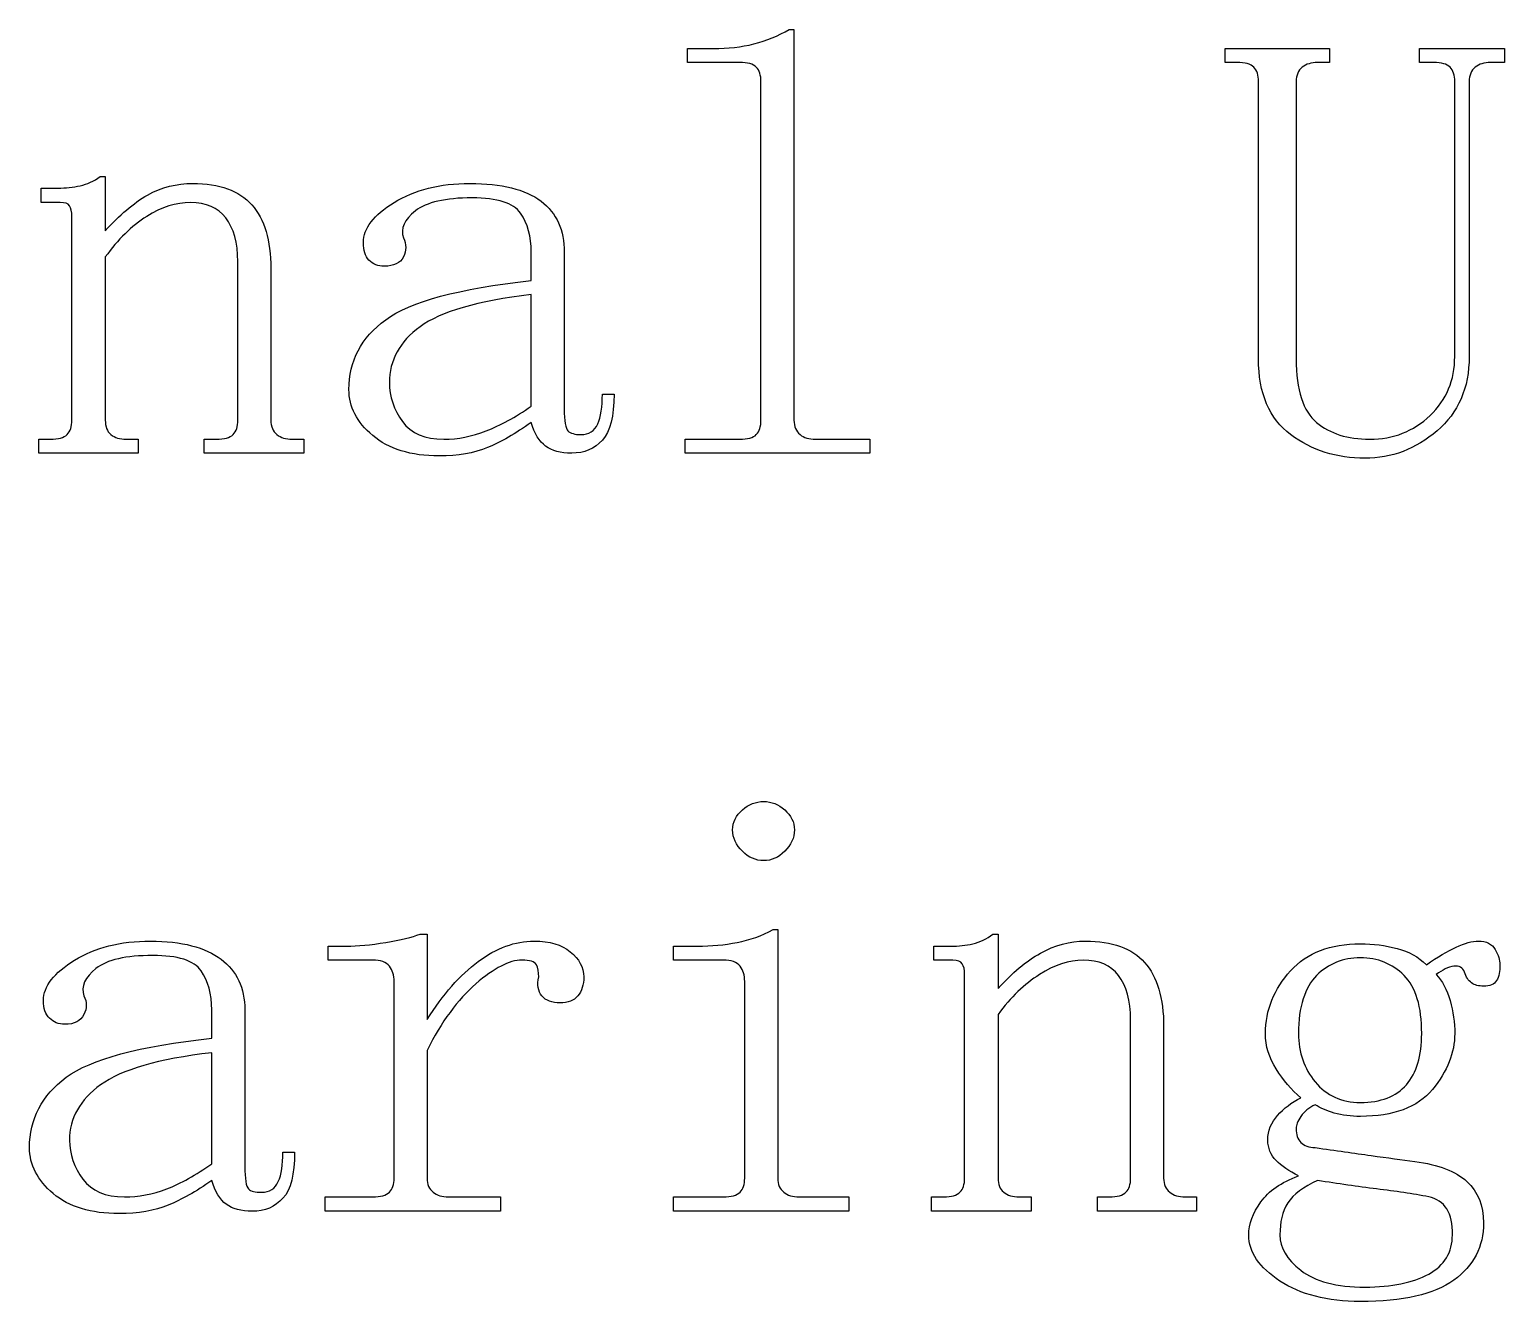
# Model space of a CAD drawing. Header units: centimetres. Extents: x -8.7 to 8.7, y -12.1 to 12.9.
# Drawn here: x -0.859 to 1.763, y 7.988 to 10.249 of the extents above; entities that cross this region are included whole.
import ezdxf

# ---------------------------------------------------------------- set-up
doc = ezdxf.new("R2010")
doc.units = ezdxf.units.CM
doc.header["$MEASUREMENT"] = 0
doc.layers.add('Layer 1', color=7, linetype='Continuous')

msp = doc.modelspace()

# ---------------------------------------------------------------- linework, layer by layer
at = {"layer": 'Layer 1'}
for points, knots in [([(0.49174, 10.24929), (0.47209, 10.23806), (0.45136, 10.22927), (0.4289, 10.22366), (0.4289, 10.22366), (0.40644, 10.21805), (0.38223, 10.21539), (0.35697, 10.21539), (0.35697, 10.21539), (0.35697, 10.21539), (0.31067, 10.21539), (0.31067, 10.21539), (0.31067, 10.21539), (0.31067, 10.21539), (0.31067, 10.19059), (0.31067, 10.19059), (0.31067, 10.19059), (0.31067, 10.19059), (0.40327, 10.19059), (0.40327, 10.19059), (0.40327, 10.19059), (0.4173, 10.19059), (0.42742, 10.18793), (0.43304, 10.18232), (0.43304, 10.18232), (0.43865, 10.17671), (0.44131, 10.16792), (0.44131, 10.15669), (0.44131, 10.15669), (0.44131, 10.15669), (0.44131, 9.55476), (0.44131, 9.55476), (0.44131, 9.55476), (0.44131, 9.54353), (0.43866, 9.53474), (0.43304, 9.52913), (0.43304, 9.52913), (0.42743, 9.52352), (0.41731, 9.52086), (0.40327, 9.52086), (0.40327, 9.52086), (0.40327, 9.52086), (0.30653, 9.52086), (0.30653, 9.52086), (0.30653, 9.52086), (0.30653, 9.52086), (0.30653, 9.49606), (0.30653, 9.49606), (0.30653, 9.49606), (0.30653, 9.49606), (0.63478, 9.49606), (0.63478, 9.49606), (0.63478, 9.49606), (0.63478, 9.49606), (0.63478, 9.52086), (0.63478, 9.52086), (0.63478, 9.52086), (0.63478, 9.52086), (0.53804, 9.52086), (0.53804, 9.52086), (0.53804, 9.52086), (0.52681, 9.52086), (0.51777, 9.52351), (0.51075, 9.52913), (0.51075, 9.52913), (0.50373, 9.53474), (0.5, 9.54353), (0.5, 9.55476), (0.5, 9.55476), (0.5, 9.55476), (0.5, 10.24929), (0.5, 10.24929), (0.5, 10.24929), (0.5, 10.24929), (0.49173, 10.24929), (0.49173, 10.24929), (0.49173, 10.24929), (0.49173, 10.24929), (0.49174, 10.24929), (0.49174, 10.24929)], [0, 0, 0, 0, 0.047619, 0.047619, 0.047619, 0.047619, 0.0952381, 0.0952381, 0.0952381, 0.0952381, 0.1428571, 0.1428571, 0.1428571, 0.1428571, 0.1904762, 0.1904762, 0.1904762, 0.1904762, 0.2380952, 0.2380952, 0.2380952, 0.2380952, 0.2857143, 0.2857143, 0.2857143, 0.2857143, 0.3333333, 0.3333333, 0.3333333, 0.3333333, 0.3809524, 0.3809524, 0.3809524, 0.3809524, 0.4285714, 0.4285714, 0.4285714, 0.4285714, 0.4761905, 0.4761905, 0.4761905, 0.4761905, 0.5238095, 0.5238095, 0.5238095, 0.5238095, 0.5714286, 0.5714286, 0.5714286, 0.5714286, 0.6190476, 0.6190476, 0.6190476, 0.6190476, 0.6666667, 0.6666667, 0.6666667, 0.6666667, 0.7142857, 0.7142857, 0.7142857, 0.7142857, 0.7619048, 0.7619048, 0.7619048, 0.7619048, 0.8095238, 0.8095238, 0.8095238, 0.8095238, 0.8571429, 0.8571429, 0.8571429, 0.8571429, 0.9047619, 0.9047619, 0.9047619, 0.9047619, 1, 1, 1, 1]), ([(1.26647, 10.21539), (1.26647, 10.21539), (1.26647, 10.19059), (1.26647, 10.19059), (1.26647, 10.19059), (1.26647, 10.19059), (1.28797, 10.19059), (1.28797, 10.19059), (1.28797, 10.19059), (1.302, 10.19059), (1.31212, 10.18793), (1.31774, 10.18232), (1.31774, 10.18232), (1.32335, 10.17671), (1.32601, 10.16792), (1.32601, 10.15669), (1.32601, 10.15669), (1.32601, 10.15669), (1.32601, 9.6639), (1.32601, 9.6639), (1.32601, 9.6639), (1.32601, 9.60215), (1.34517, 9.5572), (1.38306, 9.52913), (1.38306, 9.52913), (1.42095, 9.50106), (1.46483, 9.48696), (1.51535, 9.48696), (1.51535, 9.48696), (1.56307, 9.48696), (1.60561, 9.50346), (1.64351, 9.53574), (1.64351, 9.53574), (1.6814, 9.56802), (1.70056, 9.61189), (1.70056, 9.66803), (1.70056, 9.66803), (1.70056, 9.66803), (1.70056, 10.15668), (1.70056, 10.15668), (1.70056, 10.15668), (1.70056, 10.16791), (1.70429, 10.1767), (1.71131, 10.18231), (1.71131, 10.18231), (1.71833, 10.18792), (1.72737, 10.19058), (1.7386, 10.19058), (1.7386, 10.19058), (1.7386, 10.19058), (1.7634, 10.19058), (1.7634, 10.19058), (1.7634, 10.19058), (1.7634, 10.19058), (1.7634, 10.21538), (1.7634, 10.21538), (1.7634, 10.21538), (1.7634, 10.21538), (1.61209, 10.21538), (1.61209, 10.21538), (1.61209, 10.21538), (1.61209, 10.21538), (1.61209, 10.19058), (1.61209, 10.19058), (1.61209, 10.19058), (1.61209, 10.19058), (1.63772, 10.19058), (1.63772, 10.19058), (1.63772, 10.19058), (1.65175, 10.19058), (1.66104, 10.18792), (1.66666, 10.18231), (1.66666, 10.18231), (1.67227, 10.1767), (1.67493, 10.16791), (1.67493, 10.15668), (1.67493, 10.15668), (1.67493, 10.15668), (1.67493, 9.66803), (1.67493, 9.66803), (1.67493, 9.66803), (1.67493, 9.62593), (1.66058, 9.59109), (1.63111, 9.56302), (1.63111, 9.56302), (1.60164, 9.53495), (1.56573, 9.52085), (1.52362, 9.52085), (1.52362, 9.52085), (1.48432, 9.52085), (1.45322, 9.53097), (1.42936, 9.55062), (1.42936, 9.55062), (1.4055, 9.57027), (1.39298, 9.60776), (1.39298, 9.66389), (1.39298, 9.66389), (1.39298, 9.66389), (1.39298, 10.15668), (1.39298, 10.15668), (1.39298, 10.15668), (1.39298, 10.16791), (1.39671, 10.1767), (1.40373, 10.18231), (1.40373, 10.18231), (1.41075, 10.18792), (1.41979, 10.19058), (1.43102, 10.19058), (1.43102, 10.19058), (1.43102, 10.19058), (1.45252, 10.19058), (1.45252, 10.19058), (1.45252, 10.19058), (1.45252, 10.19058), (1.45252, 10.21538), (1.45252, 10.21538), (1.45252, 10.21538), (1.45252, 10.21538), (1.26648, 10.21538), (1.26648, 10.21538), (1.26648, 10.21538), (1.26648, 10.21538), (1.26647, 10.21539), (1.26647, 10.21539)], [0, 0, 0, 0, 0.03125, 0.03125, 0.03125, 0.03125, 0.0625, 0.0625, 0.0625, 0.0625, 0.09375, 0.09375, 0.09375, 0.09375, 0.125, 0.125, 0.125, 0.125, 0.15625, 0.15625, 0.15625, 0.15625, 0.1875, 0.1875, 0.1875, 0.1875, 0.21875, 0.21875, 0.21875, 0.21875, 0.25, 0.25, 0.25, 0.25, 0.28125, 0.28125, 0.28125, 0.28125, 0.3125, 0.3125, 0.3125, 0.3125, 0.34375, 0.34375, 0.34375, 0.34375, 0.375, 0.375, 0.375, 0.375, 0.40625, 0.40625, 0.40625, 0.40625, 0.4375, 0.4375, 0.4375, 0.4375, 0.46875, 0.46875, 0.46875, 0.46875, 0.5, 0.5, 0.5, 0.5, 0.53125, 0.53125, 0.53125, 0.53125, 0.5625, 0.5625, 0.5625, 0.5625, 0.59375, 0.59375, 0.59375, 0.59375, 0.625, 0.625, 0.625, 0.625, 0.65625, 0.65625, 0.65625, 0.65625, 0.6875, 0.6875, 0.6875, 0.6875, 0.71875, 0.71875, 0.71875, 0.71875, 0.75, 0.75, 0.75, 0.75, 0.78125, 0.78125, 0.78125, 0.78125, 0.8125, 0.8125, 0.8125, 0.8125, 0.84375, 0.84375, 0.84375, 0.84375, 0.875, 0.875, 0.875, 0.875, 0.90625, 0.90625, 0.90625, 0.90625, 0.9375, 0.9375, 0.9375, 0.9375, 1, 1, 1, 1]), ([(-0.73361, 9.98802), (-0.74484, 9.9796), (-0.75653, 9.97429), (-0.76916, 9.97148), (-0.76916, 9.97148), (-0.78179, 9.96867), (-0.79481, 9.96735), (-0.80885, 9.96735), (-0.80885, 9.96735), (-0.80885, 9.96735), (-0.83862, 9.96735), (-0.83862, 9.96735), (-0.83862, 9.96735), (-0.83862, 9.96735), (-0.83862, 9.94172), (-0.83862, 9.94172), (-0.83862, 9.94172), (-0.83862, 9.94172), (-0.80472, 9.94172), (-0.80472, 9.94172), (-0.80472, 9.94172), (-0.7963, 9.94172), (-0.79099, 9.94014), (-0.78818, 9.93593), (-0.78818, 9.93593), (-0.78537, 9.93172), (-0.78405, 9.92533), (-0.78405, 9.91691), (-0.78405, 9.91691), (-0.78405, 9.91691), (-0.78405, 9.55476), (-0.78405, 9.55476), (-0.78405, 9.55476), (-0.78405, 9.54353), (-0.7867, 9.53474), (-0.79232, 9.52913), (-0.79232, 9.52913), (-0.79793, 9.52352), (-0.80805, 9.52086), (-0.82209, 9.52086), (-0.82209, 9.52086), (-0.82209, 9.52086), (-0.84276, 9.52086), (-0.84276, 9.52086), (-0.84276, 9.52086), (-0.84276, 9.52086), (-0.84276, 9.49606), (-0.84276, 9.49606), (-0.84276, 9.49606), (-0.84276, 9.49606), (-0.66582, 9.49606), (-0.66582, 9.49606), (-0.66582, 9.49606), (-0.66582, 9.49606), (-0.66582, 9.52086), (-0.66582, 9.52086), (-0.66582, 9.52086), (-0.66582, 9.52086), (-0.68732, 9.52086), (-0.68732, 9.52086), (-0.68732, 9.52086), (-0.69855, 9.52086), (-0.70759, 9.52351), (-0.71461, 9.52913), (-0.71461, 9.52913), (-0.72163, 9.53474), (-0.72453, 9.54353), (-0.72453, 9.55476), (-0.72453, 9.55476), (-0.72453, 9.55476), (-0.72453, 9.84497), (-0.72453, 9.84497), (-0.72453, 9.84497), (-0.70208, 9.87585), (-0.67761, 9.90006), (-0.65094, 9.9169), (-0.65094, 9.9169), (-0.62427, 9.93374), (-0.59848, 9.9417), (-0.57322, 9.9417), (-0.57322, 9.9417), (-0.54515, 9.9417), (-0.52442, 9.93266), (-0.51038, 9.91441), (-0.51038, 9.91441), (-0.49635, 9.89616), (-0.48888, 9.87037), (-0.48888, 9.83669), (-0.48888, 9.83669), (-0.48888, 9.83669), (-0.48888, 9.55474), (-0.48888, 9.55474), (-0.48888, 9.55474), (-0.48888, 9.54351), (-0.49153, 9.53472), (-0.49715, 9.52911), (-0.49715, 9.52911), (-0.50276, 9.5235), (-0.51288, 9.52084), (-0.52692, 9.52084), (-0.52692, 9.52084), (-0.52692, 9.52084), (-0.54842, 9.52084), (-0.54842, 9.52084), (-0.54842, 9.52084), (-0.54842, 9.52084), (-0.54842, 9.49604), (-0.54842, 9.49604), (-0.54842, 9.49604), (-0.54842, 9.49604), (-0.37148, 9.49604), (-0.37148, 9.49604), (-0.37148, 9.49604), (-0.37148, 9.49604), (-0.37148, 9.52084), (-0.37148, 9.52084), (-0.37148, 9.52084), (-0.37148, 9.52084), (-0.39215, 9.52084), (-0.39215, 9.52084), (-0.39215, 9.52084), (-0.40338, 9.52084), (-0.41242, 9.52349), (-0.41944, 9.52911), (-0.41944, 9.52911), (-0.42646, 9.53472), (-0.43019, 9.54351), (-0.43019, 9.55474), (-0.43019, 9.55474), (-0.43019, 9.55474), (-0.43019, 9.82428), (-0.43019, 9.82428), (-0.43019, 9.82428), (-0.43019, 9.8748), (-0.44164, 9.91229), (-0.46409, 9.93755), (-0.46409, 9.93755), (-0.48655, 9.96281), (-0.52138, 9.97558), (-0.5691, 9.97558), (-0.5691, 9.97558), (-0.59717, 9.97558), (-0.62404, 9.96894), (-0.6493, 9.95491), (-0.6493, 9.95491), (-0.67456, 9.94087), (-0.69928, 9.91931), (-0.72454, 9.89124), (-0.72454, 9.89124), (-0.72454, 9.89124), (-0.72454, 9.98798), (-0.72454, 9.98798), (-0.72454, 9.98798), (-0.72454, 9.98798), (-0.73364, 9.98798), (-0.73364, 9.98798), (-0.73364, 9.98798), (-0.73364, 9.98798), (-0.73361, 9.98802), (-0.73361, 9.98802)], [0, 0, 0, 0, 0.0243902, 0.0243902, 0.0243902, 0.0243902, 0.0487805, 0.0487805, 0.0487805, 0.0487805, 0.0731707, 0.0731707, 0.0731707, 0.0731707, 0.097561, 0.097561, 0.097561, 0.097561, 0.1219512, 0.1219512, 0.1219512, 0.1219512, 0.1463415, 0.1463415, 0.1463415, 0.1463415, 0.1707317, 0.1707317, 0.1707317, 0.1707317, 0.195122, 0.195122, 0.195122, 0.195122, 0.2195122, 0.2195122, 0.2195122, 0.2195122, 0.2439024, 0.2439024, 0.2439024, 0.2439024, 0.2682927, 0.2682927, 0.2682927, 0.2682927, 0.2926829, 0.2926829, 0.2926829, 0.2926829, 0.3170732, 0.3170732, 0.3170732, 0.3170732, 0.3414634, 0.3414634, 0.3414634, 0.3414634, 0.3658537, 0.3658537, 0.3658537, 0.3658537, 0.3902439, 0.3902439, 0.3902439, 0.3902439, 0.4146341, 0.4146341, 0.4146341, 0.4146341, 0.4390244, 0.4390244, 0.4390244, 0.4390244, 0.4634146, 0.4634146, 0.4634146, 0.4634146, 0.4878049, 0.4878049, 0.4878049, 0.4878049, 0.5121951, 0.5121951, 0.5121951, 0.5121951, 0.5365854, 0.5365854, 0.5365854, 0.5365854, 0.5609756, 0.5609756, 0.5609756, 0.5609756, 0.5853659, 0.5853659, 0.5853659, 0.5853659, 0.6097561, 0.6097561, 0.6097561, 0.6097561, 0.6341463, 0.6341463, 0.6341463, 0.6341463, 0.6585366, 0.6585366, 0.6585366, 0.6585366, 0.6829268, 0.6829268, 0.6829268, 0.6829268, 0.7073171, 0.7073171, 0.7073171, 0.7073171, 0.7317073, 0.7317073, 0.7317073, 0.7317073, 0.7560976, 0.7560976, 0.7560976, 0.7560976, 0.7804878, 0.7804878, 0.7804878, 0.7804878, 0.804878, 0.804878, 0.804878, 0.804878, 0.8292683, 0.8292683, 0.8292683, 0.8292683, 0.8536585, 0.8536585, 0.8536585, 0.8536585, 0.8780488, 0.8780488, 0.8780488, 0.8780488, 0.902439, 0.902439, 0.902439, 0.902439, 0.9268293, 0.9268293, 0.9268293, 0.9268293, 0.9512195, 0.9512195, 0.9512195, 0.9512195, 1, 1, 1, 1]), ([(-0.07629, 9.97562), (-0.12962, 9.97562), (-0.17457, 9.96417), (-0.21106, 9.94172), (-0.21106, 9.94172), (-0.24755, 9.91926), (-0.26563, 9.89588), (-0.26563, 9.87061), (-0.26563, 9.87061), (-0.26563, 9.85658), (-0.26273, 9.84621), (-0.25571, 9.83919), (-0.25571, 9.83919), (-0.24869, 9.83217), (-0.23965, 9.82844), (-0.22842, 9.82844), (-0.22842, 9.82844), (-0.21158, 9.82844), (-0.20013, 9.83375), (-0.19452, 9.84498), (-0.19452, 9.84498), (-0.18891, 9.85621), (-0.18891, 9.86765), (-0.19452, 9.87888), (-0.19452, 9.87888), (-0.20013, 9.89572), (-0.19267, 9.9114), (-0.17302, 9.92684), (-0.17302, 9.92684), (-0.15337, 9.94228), (-0.11987, 9.94999), (-0.07215, 9.94999), (-0.07215, 9.94999), (-0.02724, 9.94999), (0.00121, 9.94095), (0.01384, 9.9227), (0.01384, 9.9227), (0.02647, 9.90445), (0.03286, 9.88132), (0.03286, 9.85325), (0.03286, 9.85325), (0.03286, 9.85325), (0.03286, 9.80281), (0.03286, 9.80281), (0.03286, 9.80281), (-0.09626, 9.78878), (-0.18243, 9.76564), (-0.22594, 9.73336), (-0.22594, 9.73336), (-0.26945, 9.70108), (-0.29126, 9.65986), (-0.29126, 9.60934), (-0.29126, 9.60934), (-0.29126, 9.57846), (-0.27716, 9.55134), (-0.24909, 9.52748), (-0.24909, 9.52748), (-0.22102, 9.50362), (-0.18138, 9.4911), (-0.13085, 9.4911), (-0.13085, 9.4911), (-0.09717, 9.4911), (-0.06872, 9.49616), (-0.04486, 9.50598), (-0.04486, 9.50598), (-0.021, 9.5158), (0.00479, 9.53098), (0.03286, 9.55063), (0.03286, 9.55063), (0.03847, 9.53098), (0.04726, 9.51688), (0.05849, 9.50846), (0.05849, 9.50846), (0.06972, 9.50004), (0.08514, 9.49606), (0.10479, 9.49606), (0.10479, 9.49606), (0.12724, 9.49606), (0.14533, 9.50377), (0.15936, 9.51921), (0.15936, 9.51921), (0.17339, 9.53465), (0.18003, 9.56177), (0.18003, 9.60107), (0.18003, 9.60107), (0.18003, 9.60107), (0.15936, 9.60107), (0.15936, 9.60107), (0.15936, 9.60107), (0.15936, 9.57861), (0.1567, 9.56078), (0.15109, 9.54815), (0.15109, 9.54815), (0.14548, 9.53552), (0.13536, 9.52913), (0.12132, 9.52913), (0.12132, 9.52913), (0.11009, 9.52913), (0.10238, 9.53154), (0.09817, 9.53574), (0.09817, 9.53574), (0.09396, 9.53995), (0.09155, 9.55297), (0.09156, 9.57543), (0.09156, 9.57543), (0.09156, 9.57543), (0.09156, 9.85324), (0.09156, 9.85324), (0.09156, 9.85324), (0.09156, 9.89254), (0.07829, 9.92314), (0.05022, 9.94419), (0.05022, 9.94419), (0.02215, 9.96524), (-0.02015, 9.97561), (-0.07628, 9.97561), (-0.07628, 9.97561), (-0.07628, 9.97561), (-0.07629, 9.97562), (-0.07629, 9.97562)], [0, 0, 0, 0, 0.0322581, 0.0322581, 0.0322581, 0.0322581, 0.0645161, 0.0645161, 0.0645161, 0.0645161, 0.0967742, 0.0967742, 0.0967742, 0.0967742, 0.1290323, 0.1290323, 0.1290323, 0.1290323, 0.1612903, 0.1612903, 0.1612903, 0.1612903, 0.1935484, 0.1935484, 0.1935484, 0.1935484, 0.2258065, 0.2258065, 0.2258065, 0.2258065, 0.2580645, 0.2580645, 0.2580645, 0.2580645, 0.2903226, 0.2903226, 0.2903226, 0.2903226, 0.3225806, 0.3225806, 0.3225806, 0.3225806, 0.3548387, 0.3548387, 0.3548387, 0.3548387, 0.3870968, 0.3870968, 0.3870968, 0.3870968, 0.4193548, 0.4193548, 0.4193548, 0.4193548, 0.4516129, 0.4516129, 0.4516129, 0.4516129, 0.483871, 0.483871, 0.483871, 0.483871, 0.516129, 0.516129, 0.516129, 0.516129, 0.5483871, 0.5483871, 0.5483871, 0.5483871, 0.5806452, 0.5806452, 0.5806452, 0.5806452, 0.6129032, 0.6129032, 0.6129032, 0.6129032, 0.6451613, 0.6451613, 0.6451613, 0.6451613, 0.6774194, 0.6774194, 0.6774194, 0.6774194, 0.7096774, 0.7096774, 0.7096774, 0.7096774, 0.7419355, 0.7419355, 0.7419355, 0.7419355, 0.7741935, 0.7741935, 0.7741935, 0.7741935, 0.8064516, 0.8064516, 0.8064516, 0.8064516, 0.8387097, 0.8387097, 0.8387097, 0.8387097, 0.8709677, 0.8709677, 0.8709677, 0.8709677, 0.9032258, 0.9032258, 0.9032258, 0.9032258, 0.9354839, 0.9354839, 0.9354839, 0.9354839, 1, 1, 1, 1]), ([(0.03285, 9.77801), (0.03285, 9.77801), (0.03285, 9.57957), (0.03285, 9.57957), (0.03285, 9.57957), (0.00478, 9.55992), (-0.02209, 9.54557), (-0.04735, 9.53575), (-0.04735, 9.53575), (-0.07261, 9.52593), (-0.09733, 9.52087), (-0.12259, 9.52087), (-0.12259, 9.52087), (-0.15627, 9.52087), (-0.18074, 9.53124), (-0.19618, 9.55229), (-0.19618, 9.55229), (-0.21162, 9.57334), (-0.21933, 9.59648), (-0.21933, 9.62174), (-0.21933, 9.62174), (-0.21933, 9.66104), (-0.20125, 9.69429), (-0.16476, 9.72096), (-0.16476, 9.72096), (-0.12827, 9.74763), (-0.06258, 9.76678), (0.03285, 9.77801)], [0, 0, 0, 0, 0.125, 0.125, 0.125, 0.125, 0.25, 0.25, 0.25, 0.25, 0.375, 0.375, 0.375, 0.375, 0.5, 0.5, 0.5, 0.5, 0.625, 0.625, 0.625, 0.625, 0.75, 0.75, 0.75, 0.75, 1, 1, 1, 1]), ([(0.44626, 8.87677), (0.43223, 8.87677), (0.41945, 8.87171), (0.40823, 8.86189), (0.40823, 8.86189), (0.397, 8.85207), (0.39087, 8.84037), (0.39087, 8.82634), (0.39087, 8.82634), (0.39087, 8.8123), (0.39701, 8.79953), (0.40823, 8.78831), (0.40823, 8.78831), (0.41946, 8.77708), (0.43223, 8.77177), (0.44626, 8.77177), (0.44626, 8.77177), (0.46029, 8.77177), (0.47224, 8.77708), (0.48347, 8.78831), (0.48347, 8.78831), (0.4947, 8.79954), (0.50083, 8.81231), (0.50083, 8.82634), (0.50083, 8.82634), (0.50083, 8.84037), (0.49469, 8.85207), (0.48347, 8.86189), (0.48347, 8.86189), (0.47224, 8.87171), (0.4603, 8.87677), (0.44626, 8.87677)], [0, 0, 0, 0, 0.1111111, 0.1111111, 0.1111111, 0.1111111, 0.2222222, 0.2222222, 0.2222222, 0.2222222, 0.3333333, 0.3333333, 0.3333333, 0.3333333, 0.4444444, 0.4444444, 0.4444444, 0.4444444, 0.5555556, 0.5555556, 0.5555556, 0.5555556, 0.6666667, 0.6666667, 0.6666667, 0.6666667, 0.7777778, 0.7777778, 0.7777778, 0.7777778, 1, 1, 1, 1]), ([(-0.64432, 8.62872), (-0.69765, 8.62872), (-0.7426, 8.61728), (-0.77909, 8.59482), (-0.77909, 8.59482), (-0.81558, 8.57236), (-0.83449, 8.54815), (-0.83449, 8.52289), (-0.83449, 8.52289), (-0.83449, 8.50885), (-0.83076, 8.49849), (-0.82374, 8.49147), (-0.82374, 8.49147), (-0.81672, 8.48445), (-0.80768, 8.48072), (-0.79645, 8.48072), (-0.79645, 8.48072), (-0.77961, 8.48072), (-0.76816, 8.48686), (-0.76255, 8.49808), (-0.76255, 8.49808), (-0.75694, 8.50931), (-0.75694, 8.51992), (-0.76255, 8.53115), (-0.76255, 8.53115), (-0.76816, 8.54799), (-0.7607, 8.56449), (-0.74105, 8.57993), (-0.74105, 8.57993), (-0.7214, 8.59537), (-0.6879, 8.60308), (-0.64018, 8.60308), (-0.64018, 8.60308), (-0.59527, 8.60308), (-0.56682, 8.59404), (-0.55419, 8.57579), (-0.55419, 8.57579), (-0.54156, 8.55754), (-0.53517, 8.53441), (-0.53517, 8.50634), (-0.53517, 8.50634), (-0.53517, 8.50634), (-0.53517, 8.4559), (-0.53517, 8.4559), (-0.53517, 8.4559), (-0.66429, 8.44187), (-0.75046, 8.41873), (-0.79397, 8.38645), (-0.79397, 8.38645), (-0.83748, 8.35417), (-0.85929, 8.31212), (-0.85929, 8.2616), (-0.85929, 8.2616), (-0.85929, 8.23072), (-0.84519, 8.2036), (-0.81712, 8.17974), (-0.81712, 8.17974), (-0.78905, 8.15588), (-0.75024, 8.14419), (-0.69971, 8.14419), (-0.69971, 8.14419), (-0.66603, 8.14419), (-0.63675, 8.14925), (-0.61289, 8.15907), (-0.61289, 8.15907), (-0.58903, 8.16889), (-0.56324, 8.18324), (-0.53517, 8.20289), (-0.53517, 8.20289), (-0.52956, 8.18324), (-0.52077, 8.16914), (-0.50954, 8.16072), (-0.50954, 8.16072), (-0.49831, 8.1523), (-0.48289, 8.14832), (-0.46324, 8.14832), (-0.46324, 8.14832), (-0.44079, 8.14832), (-0.4227, 8.15603), (-0.40867, 8.17147), (-0.40867, 8.17147), (-0.39464, 8.18691), (-0.388, 8.21403), (-0.388, 8.25333), (-0.388, 8.25333), (-0.388, 8.25333), (-0.40867, 8.25333), (-0.40867, 8.25333), (-0.40867, 8.25333), (-0.40867, 8.23087), (-0.41132, 8.21387), (-0.41694, 8.20124), (-0.41694, 8.20124), (-0.42255, 8.18861), (-0.43267, 8.18222), (-0.44671, 8.18222), (-0.44671, 8.18222), (-0.45794, 8.18222), (-0.46565, 8.1838), (-0.46986, 8.18801), (-0.46986, 8.18801), (-0.47407, 8.19222), (-0.47648, 8.20607), (-0.47647, 8.22852), (-0.47647, 8.22852), (-0.47647, 8.22852), (-0.47647, 8.50633), (-0.47647, 8.50633), (-0.47647, 8.50633), (-0.47647, 8.54563), (-0.49057, 8.5754), (-0.51864, 8.59645), (-0.51864, 8.59645), (-0.54671, 8.6175), (-0.58818, 8.6287), (-0.64432, 8.6287), (-0.64432, 8.6287), (-0.64432, 8.6287), (-0.64432, 8.62872), (-0.64432, 8.62872)], [0, 0, 0, 0, 0.0322581, 0.0322581, 0.0322581, 0.0322581, 0.0645161, 0.0645161, 0.0645161, 0.0645161, 0.0967742, 0.0967742, 0.0967742, 0.0967742, 0.1290323, 0.1290323, 0.1290323, 0.1290323, 0.1612903, 0.1612903, 0.1612903, 0.1612903, 0.1935484, 0.1935484, 0.1935484, 0.1935484, 0.2258065, 0.2258065, 0.2258065, 0.2258065, 0.2580645, 0.2580645, 0.2580645, 0.2580645, 0.2903226, 0.2903226, 0.2903226, 0.2903226, 0.3225806, 0.3225806, 0.3225806, 0.3225806, 0.3548387, 0.3548387, 0.3548387, 0.3548387, 0.3870968, 0.3870968, 0.3870968, 0.3870968, 0.4193548, 0.4193548, 0.4193548, 0.4193548, 0.4516129, 0.4516129, 0.4516129, 0.4516129, 0.483871, 0.483871, 0.483871, 0.483871, 0.516129, 0.516129, 0.516129, 0.516129, 0.5483871, 0.5483871, 0.5483871, 0.5483871, 0.5806452, 0.5806452, 0.5806452, 0.5806452, 0.6129032, 0.6129032, 0.6129032, 0.6129032, 0.6451613, 0.6451613, 0.6451613, 0.6451613, 0.6774194, 0.6774194, 0.6774194, 0.6774194, 0.7096774, 0.7096774, 0.7096774, 0.7096774, 0.7419355, 0.7419355, 0.7419355, 0.7419355, 0.7741935, 0.7741935, 0.7741935, 0.7741935, 0.8064516, 0.8064516, 0.8064516, 0.8064516, 0.8387097, 0.8387097, 0.8387097, 0.8387097, 0.8709677, 0.8709677, 0.8709677, 0.8709677, 0.9032258, 0.9032258, 0.9032258, 0.9032258, 0.9354839, 0.9354839, 0.9354839, 0.9354839, 1, 1, 1, 1]), ([(-0.16476, 8.64112), (-0.17879, 8.63551), (-0.19928, 8.63045), (-0.22594, 8.62624), (-0.22594, 8.62624), (-0.25261, 8.62203), (-0.27574, 8.61962), (-0.29539, 8.61963), (-0.29539, 8.61963), (-0.29539, 8.61963), (-0.32846, 8.61963), (-0.32846, 8.61963), (-0.32846, 8.61963), (-0.32846, 8.61963), (-0.32846, 8.59483), (-0.32846, 8.59483), (-0.32846, 8.59483), (-0.32846, 8.59483), (-0.24908, 8.59483), (-0.24908, 8.59483), (-0.24908, 8.59483), (-0.23505, 8.59483), (-0.22493, 8.5911), (-0.21931, 8.58408), (-0.21931, 8.58408), (-0.2137, 8.57706), (-0.21104, 8.56802), (-0.21104, 8.55679), (-0.21104, 8.55679), (-0.21104, 8.55679), (-0.21104, 8.20704), (-0.21104, 8.20704), (-0.21104, 8.20704), (-0.21104, 8.19581), (-0.21369, 8.18785), (-0.21931, 8.18224), (-0.21931, 8.18224), (-0.22492, 8.17663), (-0.23504, 8.17397), (-0.24908, 8.17397), (-0.24908, 8.17397), (-0.24908, 8.17397), (-0.33342, 8.17397), (-0.33342, 8.17397), (-0.33342, 8.17397), (-0.33342, 8.17397), (-0.33342, 8.14834), (-0.33342, 8.14834), (-0.33342, 8.14834), (-0.33342, 8.14834), (-0.02171, 8.14834), (-0.02171, 8.14834), (-0.02171, 8.14834), (-0.02171, 8.14834), (-0.02171, 8.17397), (-0.02171, 8.17397), (-0.02171, 8.17397), (-0.02171, 8.17397), (-0.11431, 8.17397), (-0.11431, 8.17397), (-0.11431, 8.17397), (-0.12554, 8.17397), (-0.13458, 8.17662), (-0.1416, 8.18224), (-0.1416, 8.18224), (-0.14862, 8.18785), (-0.15235, 8.19582), (-0.15235, 8.20704), (-0.15235, 8.20704), (-0.15235, 8.20704), (-0.15235, 8.43442), (-0.15235, 8.43442), (-0.15235, 8.43442), (-0.12709, 8.48494), (-0.09781, 8.52459), (-0.06553, 8.55266), (-0.06553, 8.55266), (-0.03325, 8.58073), (-0.00613, 8.59483), (0.01633, 8.59483), (0.01633, 8.59483), (0.03036, 8.59483), (0.03915, 8.59218), (0.04196, 8.58656), (0.04196, 8.58656), (0.04477, 8.58095), (0.04609, 8.57348), (0.04609, 8.56506), (0.04609, 8.56506), (0.04328, 8.55103), (0.04486, 8.53958), (0.05188, 8.53116), (0.05188, 8.53116), (0.0589, 8.52274), (0.07009, 8.51876), (0.08413, 8.51876), (0.08413, 8.51876), (0.09816, 8.51876), (0.10853, 8.52274), (0.11555, 8.53116), (0.11555, 8.53116), (0.12257, 8.53958), (0.1263, 8.55102), (0.1263, 8.56506), (0.1263, 8.56506), (0.1263, 8.5819), (0.11776, 8.59708), (0.10232, 8.60971), (0.10232, 8.60971), (0.08688, 8.62234), (0.0659, 8.62873), (0.03783, 8.62873), (0.03783, 8.62873), (0.00415, 8.62873), (-0.02911, 8.61621), (-0.06139, 8.59235), (-0.06139, 8.59235), (-0.09367, 8.56849), (-0.12427, 8.53391), (-0.15234, 8.489), (-0.15234, 8.489), (-0.15234, 8.489), (-0.15234, 8.64114), (-0.15234, 8.64114), (-0.15234, 8.64114), (-0.15234, 8.64114), (-0.16474, 8.64114), (-0.16474, 8.64114), (-0.16474, 8.64114), (-0.16474, 8.64114), (-0.16476, 8.64112), (-0.16476, 8.64112)], [0, 0, 0, 0, 0.0294118, 0.0294118, 0.0294118, 0.0294118, 0.0588235, 0.0588235, 0.0588235, 0.0588235, 0.0882353, 0.0882353, 0.0882353, 0.0882353, 0.1176471, 0.1176471, 0.1176471, 0.1176471, 0.1470588, 0.1470588, 0.1470588, 0.1470588, 0.1764706, 0.1764706, 0.1764706, 0.1764706, 0.2058824, 0.2058824, 0.2058824, 0.2058824, 0.2352941, 0.2352941, 0.2352941, 0.2352941, 0.2647059, 0.2647059, 0.2647059, 0.2647059, 0.2941176, 0.2941176, 0.2941176, 0.2941176, 0.3235294, 0.3235294, 0.3235294, 0.3235294, 0.3529412, 0.3529412, 0.3529412, 0.3529412, 0.3823529, 0.3823529, 0.3823529, 0.3823529, 0.4117647, 0.4117647, 0.4117647, 0.4117647, 0.4411765, 0.4411765, 0.4411765, 0.4411765, 0.4705882, 0.4705882, 0.4705882, 0.4705882, 0.5, 0.5, 0.5, 0.5, 0.5294118, 0.5294118, 0.5294118, 0.5294118, 0.5588235, 0.5588235, 0.5588235, 0.5588235, 0.5882353, 0.5882353, 0.5882353, 0.5882353, 0.6176471, 0.6176471, 0.6176471, 0.6176471, 0.6470588, 0.6470588, 0.6470588, 0.6470588, 0.6764706, 0.6764706, 0.6764706, 0.6764706, 0.7058824, 0.7058824, 0.7058824, 0.7058824, 0.7352941, 0.7352941, 0.7352941, 0.7352941, 0.7647059, 0.7647059, 0.7647059, 0.7647059, 0.7941176, 0.7941176, 0.7941176, 0.7941176, 0.8235294, 0.8235294, 0.8235294, 0.8235294, 0.8529412, 0.8529412, 0.8529412, 0.8529412, 0.8823529, 0.8823529, 0.8823529, 0.8823529, 0.9117647, 0.9117647, 0.9117647, 0.9117647, 0.9411765, 0.9411765, 0.9411765, 0.9411765, 1, 1, 1, 1]), ([(0.4628, 8.64939), (0.44315, 8.63816), (0.42159, 8.63045), (0.39913, 8.62624), (0.39913, 8.62624), (0.37667, 8.62203), (0.35329, 8.61962), (0.32802, 8.61963), (0.32802, 8.61963), (0.32802, 8.61963), (0.28585, 8.61963), (0.28585, 8.61963), (0.28585, 8.61963), (0.28585, 8.61963), (0.28585, 8.59483), (0.28585, 8.59483), (0.28585, 8.59483), (0.28585, 8.59483), (0.37432, 8.59483), (0.37432, 8.59483), (0.37432, 8.59483), (0.38835, 8.59483), (0.39847, 8.5911), (0.40409, 8.58408), (0.40409, 8.58408), (0.4097, 8.57706), (0.41236, 8.56802), (0.41236, 8.55679), (0.41236, 8.55679), (0.41236, 8.55679), (0.41236, 8.20704), (0.41236, 8.20704), (0.41236, 8.20704), (0.41236, 8.19581), (0.40971, 8.18785), (0.40409, 8.18224), (0.40409, 8.18224), (0.39848, 8.17663), (0.38836, 8.17397), (0.37432, 8.17397), (0.37432, 8.17397), (0.37432, 8.17397), (0.28585, 8.17397), (0.28585, 8.17397), (0.28585, 8.17397), (0.28585, 8.17397), (0.28585, 8.14834), (0.28585, 8.14834), (0.28585, 8.14834), (0.28585, 8.14834), (0.59756, 8.14834), (0.59756, 8.14834), (0.59756, 8.14834), (0.59756, 8.14834), (0.59756, 8.17397), (0.59756, 8.17397), (0.59756, 8.17397), (0.59756, 8.17397), (0.50909, 8.17397), (0.50909, 8.17397), (0.50909, 8.17397), (0.49786, 8.17397), (0.48882, 8.17662), (0.4818, 8.18224), (0.4818, 8.18224), (0.47478, 8.18785), (0.47105, 8.19582), (0.47105, 8.20704), (0.47105, 8.20704), (0.47105, 8.20704), (0.47105, 8.64939), (0.47105, 8.64939), (0.47105, 8.64939), (0.47105, 8.64939), (0.46278, 8.64939), (0.46278, 8.64939), (0.46278, 8.64939), (0.46278, 8.64939), (0.4628, 8.64939), (0.4628, 8.64939)], [0, 0, 0, 0, 0.047619, 0.047619, 0.047619, 0.047619, 0.0952381, 0.0952381, 0.0952381, 0.0952381, 0.1428571, 0.1428571, 0.1428571, 0.1428571, 0.1904762, 0.1904762, 0.1904762, 0.1904762, 0.2380952, 0.2380952, 0.2380952, 0.2380952, 0.2857143, 0.2857143, 0.2857143, 0.2857143, 0.3333333, 0.3333333, 0.3333333, 0.3333333, 0.3809524, 0.3809524, 0.3809524, 0.3809524, 0.4285714, 0.4285714, 0.4285714, 0.4285714, 0.4761905, 0.4761905, 0.4761905, 0.4761905, 0.5238095, 0.5238095, 0.5238095, 0.5238095, 0.5714286, 0.5714286, 0.5714286, 0.5714286, 0.6190476, 0.6190476, 0.6190476, 0.6190476, 0.6666667, 0.6666667, 0.6666667, 0.6666667, 0.7142857, 0.7142857, 0.7142857, 0.7142857, 0.7619048, 0.7619048, 0.7619048, 0.7619048, 0.8095238, 0.8095238, 0.8095238, 0.8095238, 0.8571429, 0.8571429, 0.8571429, 0.8571429, 0.9047619, 0.9047619, 0.9047619, 0.9047619, 1, 1, 1, 1]), ([(0.85389, 8.64112), (0.84266, 8.6327), (0.83097, 8.62656), (0.81834, 8.62376), (0.81834, 8.62376), (0.80571, 8.62095), (0.79269, 8.61963), (0.77865, 8.61963), (0.77865, 8.61963), (0.77865, 8.61963), (0.74888, 8.61963), (0.74888, 8.61963), (0.74888, 8.61963), (0.74888, 8.61963), (0.74888, 8.59483), (0.74888, 8.59483), (0.74888, 8.59483), (0.74888, 8.59483), (0.78278, 8.59483), (0.78278, 8.59483), (0.78278, 8.59483), (0.7912, 8.59483), (0.79651, 8.59242), (0.79932, 8.58822), (0.79932, 8.58822), (0.80213, 8.58401), (0.80345, 8.57762), (0.80345, 8.5692), (0.80345, 8.5692), (0.80345, 8.5692), (0.80345, 8.20705), (0.80345, 8.20705), (0.80345, 8.20705), (0.80345, 8.19582), (0.8008, 8.18786), (0.79518, 8.18225), (0.79518, 8.18225), (0.78957, 8.17664), (0.78028, 8.17398), (0.76624, 8.17398), (0.76624, 8.17398), (0.76624, 8.17398), (0.74474, 8.17398), (0.74474, 8.17398), (0.74474, 8.17398), (0.74474, 8.17398), (0.74474, 8.14835), (0.74474, 8.14835), (0.74474, 8.14835), (0.74474, 8.14835), (0.92168, 8.14835), (0.92168, 8.14835), (0.92168, 8.14835), (0.92168, 8.14835), (0.92168, 8.17398), (0.92168, 8.17398), (0.92168, 8.17398), (0.92168, 8.17398), (0.90018, 8.17398), (0.90018, 8.17398), (0.90018, 8.17398), (0.88895, 8.17398), (0.87991, 8.17663), (0.87289, 8.18225), (0.87289, 8.18225), (0.86587, 8.18786), (0.86297, 8.19583), (0.86297, 8.20705), (0.86297, 8.20705), (0.86297, 8.20705), (0.86297, 8.49809), (0.86297, 8.49809), (0.86297, 8.49809), (0.88543, 8.52897), (0.90989, 8.55235), (0.93656, 8.5692), (0.93656, 8.5692), (0.96323, 8.58604), (0.98902, 8.59483), (1.01428, 8.59483), (1.01428, 8.59483), (1.04235, 8.59483), (1.06308, 8.58579), (1.07712, 8.56754), (1.07712, 8.56754), (1.09115, 8.54929), (1.09862, 8.52267), (1.09862, 8.48899), (1.09862, 8.48899), (1.09862, 8.48899), (1.09862, 8.20704), (1.09862, 8.20704), (1.09862, 8.20704), (1.09862, 8.19581), (1.09597, 8.18785), (1.09035, 8.18224), (1.09035, 8.18224), (1.08474, 8.17663), (1.07462, 8.17397), (1.06058, 8.17397), (1.06058, 8.17397), (1.06058, 8.17397), (1.03991, 8.17397), (1.03991, 8.17397), (1.03991, 8.17397), (1.03991, 8.17397), (1.03991, 8.14834), (1.03991, 8.14834), (1.03991, 8.14834), (1.03991, 8.14834), (1.21602, 8.14834), (1.21602, 8.14834), (1.21602, 8.14834), (1.21602, 8.14834), (1.21602, 8.17397), (1.21602, 8.17397), (1.21602, 8.17397), (1.21602, 8.17397), (1.19535, 8.17397), (1.19535, 8.17397), (1.19535, 8.17397), (1.18412, 8.17397), (1.17508, 8.17662), (1.16806, 8.18224), (1.16806, 8.18224), (1.16104, 8.18785), (1.15731, 8.19582), (1.15731, 8.20704), (1.15731, 8.20704), (1.15731, 8.20704), (1.15731, 8.47658), (1.15731, 8.47658), (1.15731, 8.47658), (1.15731, 8.5271), (1.14587, 8.56542), (1.12341, 8.59068), (1.12341, 8.59068), (1.10095, 8.61594), (1.06612, 8.62871), (1.0184, 8.62871), (1.0184, 8.62871), (0.99033, 8.62871), (0.96346, 8.62125), (0.9382, 8.60721), (0.9382, 8.60721), (0.91294, 8.59317), (0.88822, 8.57244), (0.86296, 8.54437), (0.86296, 8.54437), (0.86296, 8.54437), (0.86296, 8.64111), (0.86296, 8.64111), (0.86296, 8.64111), (0.86296, 8.64111), (0.85386, 8.64111), (0.85386, 8.64111), (0.85386, 8.64111), (0.85386, 8.64111), (0.85389, 8.64112), (0.85389, 8.64112)], [0, 0, 0, 0, 0.0243902, 0.0243902, 0.0243902, 0.0243902, 0.0487805, 0.0487805, 0.0487805, 0.0487805, 0.0731707, 0.0731707, 0.0731707, 0.0731707, 0.097561, 0.097561, 0.097561, 0.097561, 0.1219512, 0.1219512, 0.1219512, 0.1219512, 0.1463415, 0.1463415, 0.1463415, 0.1463415, 0.1707317, 0.1707317, 0.1707317, 0.1707317, 0.195122, 0.195122, 0.195122, 0.195122, 0.2195122, 0.2195122, 0.2195122, 0.2195122, 0.2439024, 0.2439024, 0.2439024, 0.2439024, 0.2682927, 0.2682927, 0.2682927, 0.2682927, 0.2926829, 0.2926829, 0.2926829, 0.2926829, 0.3170732, 0.3170732, 0.3170732, 0.3170732, 0.3414634, 0.3414634, 0.3414634, 0.3414634, 0.3658537, 0.3658537, 0.3658537, 0.3658537, 0.3902439, 0.3902439, 0.3902439, 0.3902439, 0.4146341, 0.4146341, 0.4146341, 0.4146341, 0.4390244, 0.4390244, 0.4390244, 0.4390244, 0.4634146, 0.4634146, 0.4634146, 0.4634146, 0.4878049, 0.4878049, 0.4878049, 0.4878049, 0.5121951, 0.5121951, 0.5121951, 0.5121951, 0.5365854, 0.5365854, 0.5365854, 0.5365854, 0.5609756, 0.5609756, 0.5609756, 0.5609756, 0.5853659, 0.5853659, 0.5853659, 0.5853659, 0.6097561, 0.6097561, 0.6097561, 0.6097561, 0.6341463, 0.6341463, 0.6341463, 0.6341463, 0.6585366, 0.6585366, 0.6585366, 0.6585366, 0.6829268, 0.6829268, 0.6829268, 0.6829268, 0.7073171, 0.7073171, 0.7073171, 0.7073171, 0.7317073, 0.7317073, 0.7317073, 0.7317073, 0.7560976, 0.7560976, 0.7560976, 0.7560976, 0.7804878, 0.7804878, 0.7804878, 0.7804878, 0.804878, 0.804878, 0.804878, 0.804878, 0.8292683, 0.8292683, 0.8292683, 0.8292683, 0.8536585, 0.8536585, 0.8536585, 0.8536585, 0.8780488, 0.8780488, 0.8780488, 0.8780488, 0.902439, 0.902439, 0.902439, 0.902439, 0.9268293, 0.9268293, 0.9268293, 0.9268293, 0.9512195, 0.9512195, 0.9512195, 0.9512195, 1, 1, 1, 1]), ([(1.71709, 8.62872), (1.70586, 8.62872), (1.69284, 8.62499), (1.6774, 8.61797), (1.6774, 8.61797), (1.66196, 8.61095), (1.64413, 8.60058), (1.62448, 8.58655), (1.62448, 8.58655), (1.61045, 8.60058), (1.59344, 8.60987), (1.57239, 8.61549), (1.57239, 8.61549), (1.55134, 8.6211), (1.52953, 8.62376), (1.50707, 8.62376), (1.50707, 8.62376), (1.45374, 8.62376), (1.41252, 8.60808), (1.38305, 8.5758), (1.38305, 8.5758), (1.35358, 8.54352), (1.3384, 8.50628), (1.3384, 8.46418), (1.3384, 8.46418), (1.3384, 8.44172), (1.34479, 8.42099), (1.35742, 8.40134), (1.35742, 8.40134), (1.37005, 8.38169), (1.3844, 8.36411), (1.40124, 8.35008), (1.40124, 8.35008), (1.3844, 8.34166), (1.37113, 8.33129), (1.3599, 8.31866), (1.3599, 8.31866), (1.34867, 8.30603), (1.34254, 8.29168), (1.34254, 8.27484), (1.34254, 8.27484), (1.34254, 8.26081), (1.3476, 8.24828), (1.35742, 8.23846), (1.35742, 8.23846), (1.36724, 8.22864), (1.38027, 8.2196), (1.39711, 8.21117), (1.39711, 8.21117), (1.36623, 8.19994), (1.34417, 8.18452), (1.33014, 8.16487), (1.33014, 8.16487), (1.31611, 8.14522), (1.30864, 8.12581), (1.30864, 8.10617), (1.30864, 8.10617), (1.30864, 8.07529), (1.32755, 8.04817), (1.36404, 8.02431), (1.36404, 8.02431), (1.40053, 8.00045), (1.44814, 7.98793), (1.50708, 7.98793), (1.50708, 7.98793), (1.58287, 7.98793), (1.63818, 8.0007), (1.67327, 8.02596), (1.67327, 8.02596), (1.70836, 8.05122), (1.72619, 8.08556), (1.72619, 8.12766), (1.72619, 8.12766), (1.72619, 8.15854), (1.71607, 8.183), (1.69642, 8.20125), (1.69642, 8.20125), (1.67677, 8.21949), (1.64592, 8.23119), (1.60382, 8.2368), (1.60382, 8.2368), (1.58136, 8.23961), (1.55557, 8.24334), (1.5261, 8.24755), (1.5261, 8.24755), (1.49663, 8.25176), (1.46337, 8.25599), (1.42688, 8.26161), (1.42688, 8.26161), (1.41565, 8.26161), (1.40686, 8.26509), (1.40125, 8.27071), (1.40125, 8.27071), (1.39564, 8.27632), (1.39298, 8.28429), (1.39298, 8.29551), (1.39298, 8.29551), (1.39298, 8.30112), (1.39563, 8.30859), (1.40125, 8.31701), (1.40125, 8.31701), (1.40686, 8.32543), (1.41565, 8.33207), (1.42688, 8.33768), (1.42688, 8.33768), (1.4353, 8.33207), (1.44675, 8.32701), (1.46078, 8.3228), (1.46078, 8.3228), (1.47481, 8.31859), (1.49024, 8.31701), (1.50708, 8.31701), (1.50708, 8.31701), (1.56602, 8.31701), (1.60857, 8.33269), (1.63524, 8.36497), (1.63524, 8.36497), (1.66191, 8.39725), (1.67493, 8.43051), (1.67493, 8.46419), (1.67493, 8.46419), (1.67493, 8.48384), (1.67228, 8.50325), (1.66666, 8.52289), (1.66666, 8.52289), (1.66105, 8.54254), (1.65308, 8.55796), (1.64186, 8.56919), (1.64186, 8.56919), (1.65309, 8.57761), (1.66345, 8.58267), (1.67328, 8.58407), (1.67328, 8.58407), (1.6831, 8.58547), (1.68949, 8.58174), (1.6923, 8.57332), (1.6923, 8.57332), (1.69511, 8.5649), (1.69909, 8.55851), (1.7047, 8.5543), (1.7047, 8.5543), (1.71031, 8.55009), (1.71778, 8.54851), (1.7262, 8.54851), (1.7262, 8.54851), (1.73743, 8.54851), (1.74514, 8.55141), (1.74935, 8.55843), (1.74935, 8.55843), (1.75356, 8.56545), (1.75514, 8.57531), (1.75514, 8.58654), (1.75514, 8.58654), (1.75514, 8.59496), (1.75249, 8.604), (1.74687, 8.61383), (1.74687, 8.61383), (1.74126, 8.62365), (1.73114, 8.62871), (1.7171, 8.62871), (1.7171, 8.62871), (1.7171, 8.62871), (1.71709, 8.62872), (1.71709, 8.62872)], [0, 0, 0, 0, 0.0238095, 0.0238095, 0.0238095, 0.0238095, 0.047619, 0.047619, 0.047619, 0.047619, 0.0714286, 0.0714286, 0.0714286, 0.0714286, 0.0952381, 0.0952381, 0.0952381, 0.0952381, 0.1190476, 0.1190476, 0.1190476, 0.1190476, 0.1428571, 0.1428571, 0.1428571, 0.1428571, 0.1666667, 0.1666667, 0.1666667, 0.1666667, 0.1904762, 0.1904762, 0.1904762, 0.1904762, 0.2142857, 0.2142857, 0.2142857, 0.2142857, 0.2380952, 0.2380952, 0.2380952, 0.2380952, 0.2619048, 0.2619048, 0.2619048, 0.2619048, 0.2857143, 0.2857143, 0.2857143, 0.2857143, 0.3095238, 0.3095238, 0.3095238, 0.3095238, 0.3333333, 0.3333333, 0.3333333, 0.3333333, 0.3571429, 0.3571429, 0.3571429, 0.3571429, 0.3809524, 0.3809524, 0.3809524, 0.3809524, 0.4047619, 0.4047619, 0.4047619, 0.4047619, 0.4285714, 0.4285714, 0.4285714, 0.4285714, 0.452381, 0.452381, 0.452381, 0.452381, 0.4761905, 0.4761905, 0.4761905, 0.4761905, 0.5, 0.5, 0.5, 0.5, 0.5238095, 0.5238095, 0.5238095, 0.5238095, 0.547619, 0.547619, 0.547619, 0.547619, 0.5714286, 0.5714286, 0.5714286, 0.5714286, 0.5952381, 0.5952381, 0.5952381, 0.5952381, 0.6190476, 0.6190476, 0.6190476, 0.6190476, 0.6428571, 0.6428571, 0.6428571, 0.6428571, 0.6666667, 0.6666667, 0.6666667, 0.6666667, 0.6904762, 0.6904762, 0.6904762, 0.6904762, 0.7142857, 0.7142857, 0.7142857, 0.7142857, 0.7380952, 0.7380952, 0.7380952, 0.7380952, 0.7619048, 0.7619048, 0.7619048, 0.7619048, 0.7857143, 0.7857143, 0.7857143, 0.7857143, 0.8095238, 0.8095238, 0.8095238, 0.8095238, 0.8333333, 0.8333333, 0.8333333, 0.8333333, 0.8571429, 0.8571429, 0.8571429, 0.8571429, 0.8809524, 0.8809524, 0.8809524, 0.8809524, 0.9047619, 0.9047619, 0.9047619, 0.9047619, 0.9285714, 0.9285714, 0.9285714, 0.9285714, 0.952381, 0.952381, 0.952381, 0.952381, 1, 1, 1, 1]), ([(1.50708, 8.59896), (1.53796, 8.59896), (1.56375, 8.58859), (1.5848, 8.56754), (1.5848, 8.56754), (1.60585, 8.54649), (1.61622, 8.5119), (1.61622, 8.46419), (1.61622, 8.46419), (1.61622, 8.42489), (1.60718, 8.39429), (1.58893, 8.37324), (1.58893, 8.37324), (1.57068, 8.35219), (1.54356, 8.34182), (1.50707, 8.34182), (1.50707, 8.34182), (1.47339, 8.34182), (1.44652, 8.35434), (1.42687, 8.3782), (1.42687, 8.3782), (1.40722, 8.40206), (1.3971, 8.43051), (1.3971, 8.46419), (1.3971, 8.46419), (1.3971, 8.51191), (1.40829, 8.54649), (1.42935, 8.56754), (1.42935, 8.56754), (1.4504, 8.58859), (1.4762, 8.59896), (1.50707, 8.59896), (1.50707, 8.59896), (1.50707, 8.59896), (1.50708, 8.59896), (1.50708, 8.59896)], [0, 0, 0, 0, 0.1, 0.1, 0.1, 0.1, 0.2, 0.2, 0.2, 0.2, 0.3, 0.3, 0.3, 0.3, 0.4, 0.4, 0.4, 0.4, 0.5, 0.5, 0.5, 0.5, 0.6, 0.6, 0.6, 0.6, 0.7, 0.7, 0.7, 0.7, 0.8, 0.8, 0.8, 0.8, 1, 1, 1, 1]), ([(-0.53518, 8.43028), (-0.53518, 8.43028), (-0.53518, 8.23267), (-0.53518, 8.23267), (-0.53518, 8.23267), (-0.56325, 8.21302), (-0.59012, 8.19785), (-0.61538, 8.18802), (-0.61538, 8.18802), (-0.64064, 8.1782), (-0.66536, 8.17396), (-0.69062, 8.17396), (-0.69062, 8.17396), (-0.7243, 8.17396), (-0.74877, 8.18433), (-0.76421, 8.20538), (-0.76421, 8.20538), (-0.77965, 8.22643), (-0.78819, 8.24957), (-0.78819, 8.27483), (-0.78819, 8.27483), (-0.78819, 8.31413), (-0.76928, 8.34656), (-0.73279, 8.37322), (-0.73279, 8.37322), (-0.6963, 8.39989), (-0.63061, 8.41904), (-0.53518, 8.43027), (-0.53518, 8.43027), (-0.53518, 8.43027), (-0.53518, 8.43028), (-0.53518, 8.43028)], [0, 0, 0, 0, 0.1111111, 0.1111111, 0.1111111, 0.1111111, 0.2222222, 0.2222222, 0.2222222, 0.2222222, 0.3333333, 0.3333333, 0.3333333, 0.3333333, 0.4444444, 0.4444444, 0.4444444, 0.4444444, 0.5555556, 0.5555556, 0.5555556, 0.5555556, 0.6666667, 0.6666667, 0.6666667, 0.6666667, 0.7777778, 0.7777778, 0.7777778, 0.7777778, 1, 1, 1, 1]), ([(1.43101, 8.20291), (1.4675, 8.1973), (1.50233, 8.19224), (1.53602, 8.18803), (1.53602, 8.18803), (1.5697, 8.18382), (1.60055, 8.17959), (1.62862, 8.17397), (1.62862, 8.17397), (1.64265, 8.17116), (1.65385, 8.1637), (1.66087, 8.15247), (1.66087, 8.15247), (1.66789, 8.14124), (1.67079, 8.12582), (1.67079, 8.10617), (1.67079, 8.10617), (1.67079, 8.07529), (1.65669, 8.05216), (1.62862, 8.03672), (1.62862, 8.03672), (1.60055, 8.02128), (1.56306, 8.01357), (1.51535, 8.01357), (1.51535, 8.01357), (1.46483, 8.01357), (1.42651, 8.02369), (1.40125, 8.04334), (1.40125, 8.04334), (1.37599, 8.06299), (1.36404, 8.08372), (1.36404, 8.10618), (1.36404, 8.10618), (1.36404, 8.12864), (1.36827, 8.14779), (1.3781, 8.16323), (1.3781, 8.16323), (1.38792, 8.17867), (1.40575, 8.19169), (1.43102, 8.20292), (1.43102, 8.20292), (1.43102, 8.20292), (1.43101, 8.20291), (1.43101, 8.20291)], [0, 0, 0, 0, 0.0833333, 0.0833333, 0.0833333, 0.0833333, 0.1666667, 0.1666667, 0.1666667, 0.1666667, 0.25, 0.25, 0.25, 0.25, 0.3333333, 0.3333333, 0.3333333, 0.3333333, 0.4166667, 0.4166667, 0.4166667, 0.4166667, 0.5, 0.5, 0.5, 0.5, 0.5833333, 0.5833333, 0.5833333, 0.5833333, 0.6666667, 0.6666667, 0.6666667, 0.6666667, 0.75, 0.75, 0.75, 0.75, 0.8333333, 0.8333333, 0.8333333, 0.8333333, 1, 1, 1, 1])]:
    msp.add_open_spline(points, degree=3, knots=knots, dxfattribs=at)

doc.saveas('drawing.dxf')
